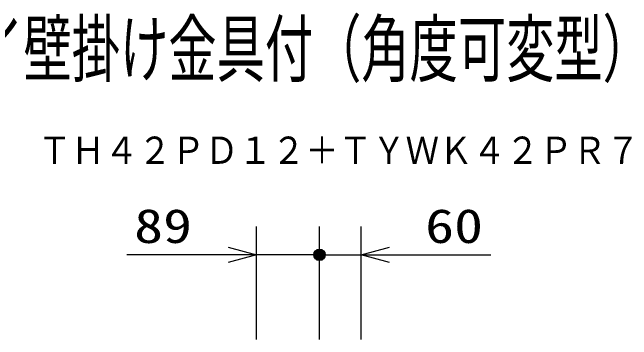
# Model space of a CAD drawing. Units: millimetres, scale not verified. Extents: x -63 to 63, y -57 to 57.
# Drawn here: x 18.3 to 62.07, y 34.29 to 57.41 of the extents above; entities that cross this region are included whole.
import ezdxf
from ezdxf.enums import TextEntityAlignment as Align

# ---------------------------------------------------------------- set-up
doc = ezdxf.new("R2010")
doc.units = ezdxf.units.MM
doc.header["$LTSCALE"] = 0.190236
doc.linetypes.add('CHAIN1', pattern=[8, 5, -1, 1, -1])
for name, color, linetype in [('0-0_MOJI1', 2, 'Continuous'), ('0-1_TOUROKU', 1, 'Continuous'), ('0-2_SUNPO', 3, 'Continuous'), ('0-3_GAIKEI', 1, 'CHAIN1')]:
    doc.layers.add(name, color=color, linetype=linetype)
doc.styles.add('ＭＳ ゴシック', font='')
doc.styles.get('ＭＳ ゴシック').set_extended_font_data('MS Gothic')

# ---------------------------------------------------------------- blocks, each defined once
blk = doc.blocks.new('_OPEN30')
at = {"layer": '0-3_GAIKEI', "color": 7, "linetype": 'Continuous'}
blk.add_line((0, 0), (-1, 0), dxfattribs=at)
blk.add_lwpolyline([(-1, 0.26795), (0, 0), (-1, -0.26795)], dxfattribs=at)

msp = doc.modelspace()

# ---------------------------------------------------------------- linework, layer by layer
at = {"layer": '0-2_SUNPO'}
for p, q in [((35.5563, 34.2921), (35.5563, 42.2856)), ((40.0063, 34.2921), (40.0063, 42.2856)), ((40.0063, 34.2921), (40.0063, 42.2856)), ((42.9616, 34.2921), (42.9616, 42.2856)), ((33.5563, 40.2856), (26.3896, 40.2856)), ((40.0063, 40.2856), (35.5563, 40.2856)), ((38.0063, 40.2856), (36.0063, 40.2856)), ((39.6033, 40.3257), (40.4093, 40.3257)), ((39.618, 40.4007), (40.3946, 40.4007)), ((39.6487, 40.4757), (40.3639, 40.4757)), ((39.7001, 40.5507), (40.3125, 40.5507)), ((39.7864, 40.6257), (40.2262, 40.6257)), ((40.0063, 40.2856), (42.9616, 40.2856)), ((42.0063, 40.2856), (44.0063, 40.2856)), ((44.9616, 40.2856), (52.1283, 40.2856)), ((39.6028, 40.2507), (40.4098, 40.2507)), ((39.6165, 40.1757), (40.3961, 40.1757)), ((39.646, 40.1007), (40.3667, 40.1007)), ((39.6957, 40.0257), (40.3169, 40.0257)), ((39.7786, 39.9507), (40.2341, 39.9507))]:
    msp.add_line(p, q, dxfattribs=at)
msp.add_circle((40.0063, 40.2856), 0.405, dxfattribs=at)

# ---------------------------------------------------------------- block references
at = {"layer": '0-2_SUNPO', "xscale": 2, "yscale": 2}
msp.add_blockref('_OPEN30', (35.5563, 40.2856), dxfattribs=at)
at = {"layer": '0-2_SUNPO', "xscale": 2, "yscale": 2, "rotation": 180}
msp.add_blockref('_OPEN30', (42.9616, 40.2856), dxfattribs=at)

# ---------------------------------------------------------------- texts
at = {"layer": '0-0_MOJI1', "style": 'ＭＳ ゴシック', "width": 0.65}
msp.add_text('ハイビジョンプラズマディスプレイ壁掛け金具付（角度可変型）', height=3.848, dxfattribs=at).set_placement((-35.5001, 51.7599), align=Align.BOTTOM_LEFT)
at = {"layer": '0-1_TOUROKU', "style": 'ＭＳ ゴシック', "width": 0.9}
msp.add_text('ＴＨ４２ＰＤ１２＋ＴＹＷＫ４２ＰＲ７', height=1.925, dxfattribs=at).set_placement((20.1, 46.13), align=Align.BOTTOM_LEFT)
at = {"layer": '0-2_SUNPO', "style": 'ＭＳ ゴシック', "width": 1.25}
for s, p in [('89', (26.906, 40.3952)), ('60', (47.478, 40.3952))]:
    msp.add_text(s, height=2.406, dxfattribs=at).set_placement(p, align=Align.BOTTOM_LEFT)

doc.saveas('drawing.dxf')
